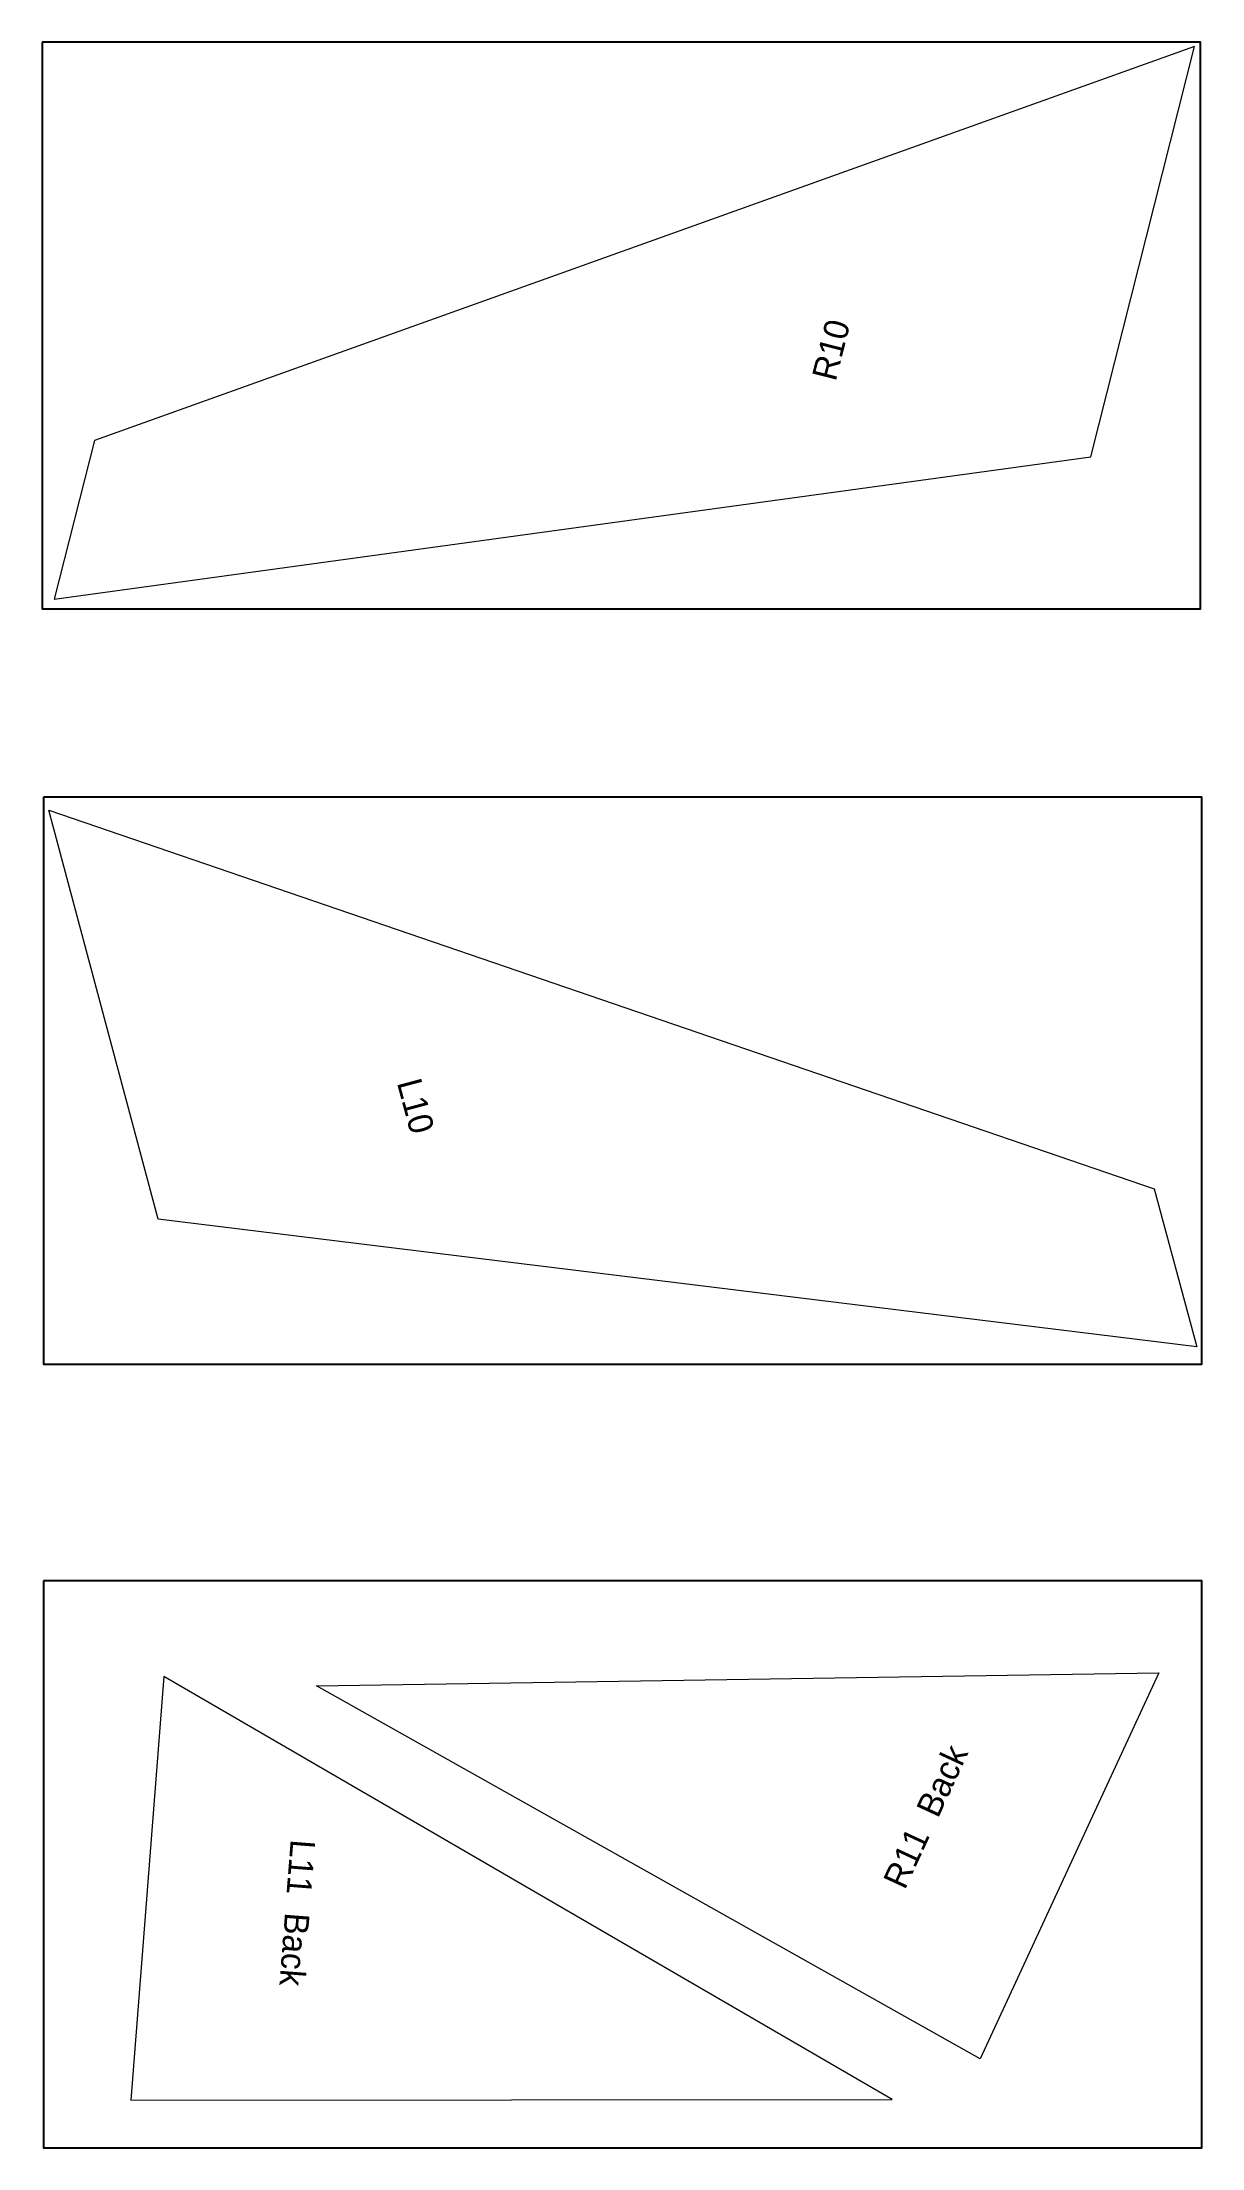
# Model space of a CAD drawing. Extents: x 45 to 139, y 258 to 429.
import ezdxf

# ---------------------------------------------------------------- set-up
doc = ezdxf.new("R2010")
doc.units = 0
doc.header["$MEASUREMENT"] = 0
doc.layers.get('0').update_dxf_attribs({"linetype": 'CONTINUOUS'})
doc.layers.add('ANNOTATION', color=7, linetype='CONTINUOUS')
doc.layers.add('LAYOUT', color=10, linetype='CONTINUOUS')

msp = doc.modelspace()

# ---------------------------------------------------------------- linework, layer by layer
at = {"color": 7, "linetype": 'Continuous', "lineweight": 15}
for points in [[(130, 395.49), (138.42, 428.8), (49.14, 396.83), (45.88, 383.96)], [(54.32, 333.63), (45.43, 366.82), (135.15, 336.1), (138.59, 323.27)], [(54.78, 296.54), (52.1, 262.15), (113.88, 262.19)], [(135.51, 296.82), (121.02, 265.51), (67.17, 295.78)]]:
    msp.add_lwpolyline(points, close=True, dxfattribs=at)
at = {"layer": 'LAYOUT'}
for points in [[(44.9, 429.16), (44.9, 383.16), (138.9, 383.16), (138.9, 429.16)], [(45.01, 367.88), (45.01, 321.88), (139.01, 321.88), (139.01, 367.88)], [(45.01, 304.28), (45.01, 258.28), (139.01, 258.28), (139.01, 304.28)]]:
    msp.add_lwpolyline(points, close=True, dxfattribs=at)

# ---------------------------------------------------------------- texts
at = {"layer": 'ANNOTATION', "char_height": 2}
for s, insert, attachment_point, rotation in [('R10', (108.55, 406.81), 3, 75.8055), ('L10', (75.61, 345.24), 1, 284.993), ('R11  Back', (118.27, 291.19), 3, 65.1599), ('L11  Back', (67.07, 283.19), 1, 265.5373)]:
    msp.add_mtext_dynamic_manual_height_columns(s, width=17.0218, gutter_width=1, heights=[0], dxfattribs=dict(at, insert=insert, attachment_point=attachment_point, rotation=rotation))

doc.saveas('drawing.dxf')
